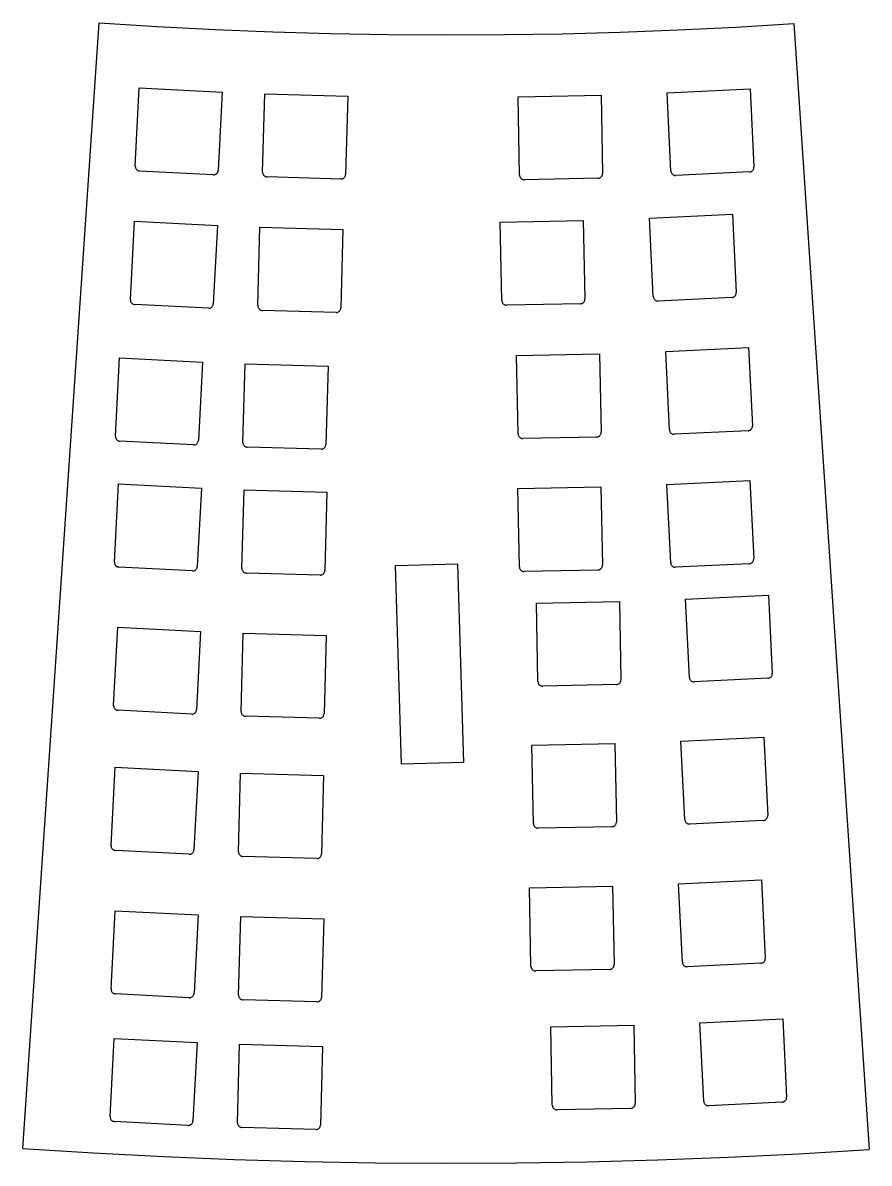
# Model space of a CAD drawing. Extents: x -27280 to 27280, y -16671 to 16671.
# Drawn here: x 19849 to 20339, y -16552 to -15893 of the extents above; entities that cross this region are included whole.
import ezdxf

# ---------------------------------------------------------------- set-up
doc = ezdxf.new("R2010")
doc.units = 0
doc.header["$MEASUREMENT"] = 0
doc.layers.get('0').update_dxf_attribs({"linetype": 'CONTINUOUS'})

msp = doc.modelspace()

# ---------------------------------------------------------------- linework, layer by layer
for p, q in [((19849.31, -16543.29), (19893.51, -15892.86)), ((19893.51, -15892.86), (19926.93, -15894.95)), ((19926.93, -15894.95), (19960.36, -15896.66)), ((19960.36, -15896.66), (19993.82, -15898.01)), ((19993.82, -15898.01), (20027.29, -15898.98)), ((20161.21, -15899.14), (20194.68, -15898.24)), ((20194.68, -15898.24), (20228.14, -15896.98)), ((20228.14, -15896.98), (20261.58, -15895.34)), ((20261.58, -15895.34), (20295, -15893.33)), ((20295, -15893.33), (20338.63, -16543.79)), ((20027.29, -15898.98), (20060.77, -15899.58)), ((20060.77, -15899.58), (20094.25, -15899.8)), ((20094.25, -15899.8), (20127.73, -15899.66)), ((20127.73, -15899.66), (20161.21, -15899.14)), ((19914.31, -15975.66), (19916.66, -15930.41)), ((19916.66, -15930.41), (19964.59, -15932.89)), ((20221.84, -15933.28), (20269.78, -15930.94)), ((20269.78, -15930.94), (20271.99, -15976.2)), ((19964.59, -15932.89), (19962.25, -15978.14)), ((19987.97, -15979.16), (19989.23, -15933.87)), ((19989.23, -15933.87), (20037.21, -15935.2)), ((20037.21, -15935.2), (20035.95, -15980.5)), ((20135.6, -15935.57), (20183.59, -15934.6)), ((20136.52, -15980.87), (20135.6, -15935.57)), ((20183.59, -15934.6), (20184.51, -15979.9)), ((20224.04, -15978.54), (20221.84, -15933.28)), ((19914.31, -15975.66), (19914.32, -15976.01)), ((19914.32, -15976.01), (19914.37, -15976.36)), ((19914.37, -15976.36), (19914.47, -15976.7)), ((19914.47, -15976.7), (19914.6, -15977.02)), ((19914.6, -15977.02), (19914.78, -15977.32)), ((19914.78, -15977.32), (19915, -15977.6)), ((20271.69, -15977.56), (20271.83, -15977.24)), ((20271.83, -15977.24), (20271.93, -15976.9)), ((20271.93, -15976.9), (20271.98, -15976.55)), ((20271.98, -15976.55), (20271.99, -15976.2)), ((19915, -15977.6), (19915.25, -15977.85)), ((19915.25, -15977.85), (19915.54, -15978.06)), ((19915.54, -15978.06), (19915.84, -15978.23)), ((19915.84, -15978.23), (19916.17, -15978.36)), ((19916.17, -15978.36), (19916.51, -15978.44)), ((19916.51, -15978.44), (19916.86, -15978.49)), ((19959.43, -15980.69), (19916.86, -15978.49)), ((19959.43, -15980.69), (19959.78, -15980.68)), ((19959.78, -15980.68), (19960.13, -15980.63)), ((19960.13, -15980.63), (19960.46, -15980.54)), ((19960.46, -15980.54), (19960.79, -15980.4)), ((19960.79, -15980.4), (19961.09, -15980.22)), ((19961.09, -15980.22), (19961.37, -15980)), ((19961.37, -15980), (19961.61, -15979.75)), ((19961.61, -15979.75), (19961.82, -15979.46)), ((19961.82, -15979.46), (19961.99, -15979.16)), ((19961.99, -15979.16), (19962.12, -15978.83)), ((19962.12, -15978.83), (19962.21, -15978.49)), ((19962.21, -15978.49), (19962.25, -15978.14)), ((19987.97, -15979.16), (19987.98, -15979.51)), ((19987.98, -15979.51), (19988.04, -15979.86)), ((19988.04, -15979.86), (19988.14, -15980.2)), ((19988.14, -15980.2), (19988.29, -15980.52)), ((19988.29, -15980.52), (19988.48, -15980.82)), ((19988.48, -15980.82), (19988.7, -15981.09)), ((19988.7, -15981.09), (19988.96, -15981.33)), ((19988.96, -15981.33), (19989.25, -15981.53)), ((19989.25, -15981.53), (19989.56, -15981.69)), ((19989.56, -15981.69), (19989.89, -15981.82)), ((19989.89, -15981.82), (19990.23, -15981.89)), ((19990.23, -15981.89), (19990.58, -15981.93)), ((20033.18, -15983.11), (19990.58, -15981.93)), ((20033.18, -15983.11), (20033.54, -15983.1)), ((20033.54, -15983.1), (20033.88, -15983.04)), ((20033.88, -15983.04), (20034.22, -15982.94)), ((20034.22, -15982.94), (20034.54, -15982.79)), ((20034.54, -15982.79), (20034.84, -15982.6)), ((20034.84, -15982.6), (20035.11, -15982.38)), ((20035.11, -15982.38), (20035.35, -15982.12)), ((20035.35, -15982.12), (20035.55, -15981.83)), ((20035.55, -15981.83), (20035.71, -15981.52)), ((20035.71, -15981.52), (20035.84, -15981.19)), ((20035.84, -15981.19), (20035.91, -15980.85)), ((20035.91, -15980.85), (20035.95, -15980.5)), ((20136.52, -15980.87), (20136.55, -15981.22)), ((20136.55, -15981.22), (20136.63, -15981.57)), ((20136.63, -15981.57), (20136.75, -15981.9)), ((20136.75, -15981.9), (20136.91, -15982.21)), ((20136.91, -15982.21), (20137.11, -15982.5)), ((20137.11, -15982.5), (20137.35, -15982.76)), ((20137.35, -15982.76), (20137.62, -15982.98)), ((20137.62, -15982.98), (20137.91, -15983.17)), ((20137.91, -15983.17), (20138.23, -15983.32)), ((20138.23, -15983.32), (20138.57, -15983.43)), ((20138.57, -15983.43), (20138.91, -15983.49)), ((20138.91, -15983.49), (20139.26, -15983.51)), ((20181.88, -15982.64), (20139.26, -15983.51)), ((20181.88, -15982.64), (20182.23, -15982.61)), ((20182.23, -15982.61), (20182.57, -15982.54)), ((20182.57, -15982.54), (20182.9, -15982.42)), ((20182.9, -15982.42), (20183.21, -15982.25)), ((20183.21, -15982.25), (20183.5, -15982.05)), ((20183.5, -15982.05), (20183.76, -15981.82)), ((20183.76, -15981.82), (20183.99, -15981.55)), ((20183.99, -15981.55), (20184.18, -15981.25)), ((20184.18, -15981.25), (20184.33, -15980.93)), ((20184.33, -15980.93), (20184.43, -15980.6)), ((20184.43, -15980.6), (20184.5, -15980.25)), ((20184.5, -15980.25), (20184.51, -15979.9)), ((20224.04, -15978.54), (20224.08, -15978.89)), ((20224.08, -15978.89), (20224.17, -15979.23)), ((20224.17, -15979.23), (20224.3, -15979.55)), ((20224.3, -15979.55), (20224.47, -15979.86)), ((20224.47, -15979.86), (20224.68, -15980.14)), ((20224.68, -15980.14), (20224.92, -15980.4)), ((20224.92, -15980.4), (20225.2, -15980.62)), ((20225.2, -15980.62), (20225.5, -15980.8)), ((20225.5, -15980.8), (20225.82, -15980.94)), ((20225.82, -15980.94), (20226.16, -15981.03)), ((20226.16, -15981.03), (20226.51, -15981.08)), ((20226.51, -15981.08), (20226.86, -15981.09)), ((20269.43, -15979.02), (20226.86, -15981.09)), ((20269.43, -15979.02), (20269.78, -15978.98)), ((20269.78, -15978.98), (20270.12, -15978.89)), ((20270.12, -15978.89), (20270.45, -15978.76)), ((20270.45, -15978.76), (20270.76, -15978.59)), ((20270.76, -15978.59), (20271.04, -15978.38)), ((20271.04, -15978.38), (20271.29, -15978.14)), ((20271.29, -15978.14), (20271.51, -15977.86)), ((20271.51, -15977.86), (20271.69, -15977.56)), ((20211.6, -16005.8), (20259.54, -16003.46)), ((20259.54, -16003.46), (20261.75, -16048.72)), ((19911.51, -16052.77), (19913.85, -16007.51)), ((19913.85, -16007.51), (19961.78, -16009.99)), ((19961.78, -16009.99), (19959.44, -16055.24)), ((20125.36, -16008.09), (20173.35, -16007.12)), ((20126.28, -16053.39), (20125.36, -16008.09)), ((20173.35, -16007.12), (20174.27, -16052.42)), ((20213.8, -16051.06), (20211.6, -16005.8)), ((19985.16, -16056.27), (19986.42, -16010.97)), ((19986.42, -16010.97), (20034.4, -16012.31)), ((20034.4, -16012.31), (20033.14, -16057.6)), ((20261.45, -16050.08), (20261.59, -16049.76)), ((20261.59, -16049.76), (20261.69, -16049.42)), ((20261.69, -16049.42), (20261.74, -16049.07)), ((20261.74, -16049.07), (20261.75, -16048.72)), ((19911.51, -16052.77), (19911.51, -16053.12)), ((19911.51, -16053.12), (19911.56, -16053.46)), ((19911.56, -16053.46), (19911.66, -16053.8)), ((19911.66, -16053.8), (19911.8, -16054.13)), ((19911.8, -16054.13), (19911.98, -16054.43)), ((19911.98, -16054.43), (19912.19, -16054.7)), ((19912.19, -16054.7), (19912.45, -16054.95)), ((19912.45, -16054.95), (19912.73, -16055.16)), ((19912.73, -16055.16), (19913.03, -16055.33)), ((19913.03, -16055.33), (19913.36, -16055.46)), ((19913.36, -16055.46), (19913.7, -16055.55)), ((19913.7, -16055.55), (19914.05, -16055.59)), ((19956.62, -16057.79), (19914.05, -16055.59)), ((19959.01, -16056.57), (19959.18, -16056.26)), ((19959.18, -16056.26), (19959.31, -16055.94)), ((19959.31, -16055.94), (19959.4, -16055.59)), ((19959.4, -16055.59), (19959.44, -16055.24)), ((19985.16, -16056.27), (19985.17, -16056.62)), ((20126.28, -16053.39), (20126.31, -16053.74)), ((20126.31, -16053.74), (20126.39, -16054.09)), ((20126.39, -16054.09), (20126.51, -16054.42)), ((20126.51, -16054.42), (20126.67, -16054.73)), ((20126.67, -16054.73), (20126.87, -16055.02)), ((20126.87, -16055.02), (20127.11, -16055.28)), ((20127.11, -16055.28), (20127.38, -16055.5)), ((20127.38, -16055.5), (20127.67, -16055.69)), ((20127.67, -16055.69), (20127.99, -16055.84)), ((20127.99, -16055.84), (20128.33, -16055.95)), ((20128.33, -16055.95), (20128.67, -16056.01)), ((20128.67, -16056.01), (20129.03, -16056.03)), ((20171.64, -16055.16), (20129.03, -16056.03)), ((20171.64, -16055.16), (20171.99, -16055.13)), ((20171.99, -16055.13), (20172.33, -16055.06)), ((20172.33, -16055.06), (20172.66, -16054.94)), ((20172.66, -16054.94), (20172.98, -16054.77)), ((20172.98, -16054.77), (20173.26, -16054.57)), ((20173.26, -16054.57), (20173.52, -16054.34)), ((20173.52, -16054.34), (20173.75, -16054.07)), ((20173.75, -16054.07), (20173.94, -16053.77)), ((20173.94, -16053.77), (20174.09, -16053.45)), ((20174.09, -16053.45), (20174.19, -16053.12)), ((20174.19, -16053.12), (20174.26, -16052.77)), ((20174.26, -16052.77), (20174.27, -16052.42)), ((20213.8, -16051.06), (20213.84, -16051.41)), ((20213.84, -16051.41), (20213.93, -16051.75)), ((20213.93, -16051.75), (20214.06, -16052.07)), ((20214.06, -16052.07), (20214.23, -16052.38)), ((20214.23, -16052.38), (20214.44, -16052.66)), ((20214.44, -16052.66), (20214.68, -16052.92)), ((20214.68, -16052.92), (20214.96, -16053.14)), ((20214.96, -16053.14), (20215.26, -16053.32)), ((20215.26, -16053.32), (20215.58, -16053.46)), ((20215.58, -16053.46), (20215.92, -16053.55)), ((20215.92, -16053.55), (20216.27, -16053.61)), ((20216.27, -16053.61), (20216.62, -16053.61)), ((20259.19, -16051.54), (20216.62, -16053.61)), ((20259.19, -16051.54), (20259.54, -16051.5)), ((20259.54, -16051.5), (20259.88, -16051.41)), ((20259.88, -16051.41), (20260.21, -16051.28)), ((20260.21, -16051.28), (20260.52, -16051.11)), ((20260.52, -16051.11), (20260.8, -16050.9)), ((20260.8, -16050.9), (20261.05, -16050.66)), ((20261.05, -16050.66), (20261.27, -16050.38)), ((20261.27, -16050.38), (20261.45, -16050.08)), ((19956.62, -16057.79), (19956.97, -16057.79)), ((19956.97, -16057.79), (19957.32, -16057.74)), ((19957.32, -16057.74), (19957.66, -16057.64)), ((19957.66, -16057.64), (19957.98, -16057.5)), ((19957.98, -16057.5), (19958.28, -16057.32)), ((19958.28, -16057.32), (19958.56, -16057.1)), ((19958.56, -16057.1), (19958.8, -16056.85)), ((19958.8, -16056.85), (19959.01, -16056.57)), ((19985.17, -16056.62), (19985.23, -16056.97)), ((19985.23, -16056.97), (19985.33, -16057.3)), ((19985.33, -16057.3), (19985.48, -16057.62)), ((19985.48, -16057.62), (19985.67, -16057.92)), ((19985.67, -16057.92), (19985.89, -16058.19)), ((19985.89, -16058.19), (19986.15, -16058.43)), ((19986.15, -16058.43), (19986.44, -16058.63)), ((19986.44, -16058.63), (19986.75, -16058.8)), ((19986.75, -16058.8), (19987.08, -16058.92)), ((19987.08, -16058.92), (19987.42, -16059)), ((19987.42, -16059), (19987.77, -16059.03)), ((20030.38, -16060.22), (19987.77, -16059.03)), ((20030.38, -16060.22), (20030.73, -16060.2)), ((20030.73, -16060.2), (20031.07, -16060.14)), ((20031.07, -16060.14), (20031.41, -16060.04)), ((20031.41, -16060.04), (20031.73, -16059.89)), ((20031.73, -16059.89), (20032.03, -16059.71)), ((20032.03, -16059.71), (20032.3, -16059.48)), ((20032.3, -16059.48), (20032.54, -16059.22)), ((20032.54, -16059.22), (20032.74, -16058.94)), ((20032.74, -16058.94), (20032.91, -16058.63)), ((20032.91, -16058.63), (20033.03, -16058.3)), ((20033.03, -16058.3), (20033.11, -16057.95)), ((20033.11, -16057.95), (20033.14, -16057.6)), ((20220.99, -16082.81), (20268.94, -16080.48)), ((20223.2, -16128.07), (20220.99, -16082.81)), ((20268.94, -16080.48), (20271.14, -16125.73)), ((19902.87, -16131.73), (19905.21, -16086.48)), ((19905.21, -16086.48), (19953.15, -16088.96)), ((19953.15, -16088.96), (19950.81, -16134.21)), ((20134.76, -16085.1), (20182.75, -16084.13)), ((20135.68, -16130.4), (20134.76, -16085.1)), ((20182.75, -16084.13), (20183.67, -16129.43)), ((19976.52, -16135.23), (19977.78, -16089.94)), ((19977.78, -16089.94), (20025.76, -16091.28)), ((20025.76, -16091.28), (20024.5, -16136.57)), ((20223.2, -16128.07), (20223.24, -16128.42)), ((20223.24, -16128.42), (20223.32, -16128.76)), ((20223.32, -16128.76), (20223.45, -16129.09)), ((20268.59, -16128.55), (20226.01, -16130.62)), ((20268.59, -16128.55), (20268.94, -16128.51)), ((20268.94, -16128.51), (20269.28, -16128.43)), ((20269.28, -16128.43), (20269.6, -16128.3)), ((20269.6, -16128.3), (20269.91, -16128.13)), ((20269.91, -16128.13), (20270.19, -16127.92)), ((20270.19, -16127.92), (20270.45, -16127.67)), ((20270.45, -16127.67), (20270.67, -16127.4)), ((20270.67, -16127.4), (20270.85, -16127.09)), ((20270.85, -16127.09), (20270.99, -16126.77)), ((20270.99, -16126.77), (20271.08, -16126.43)), ((20271.08, -16126.43), (20271.14, -16126.09)), ((20271.14, -16126.09), (20271.14, -16125.73)), ((19902.87, -16131.73), (19902.87, -16132.08)), ((19902.87, -16132.08), (19902.92, -16132.43)), ((19902.92, -16132.43), (19903.02, -16132.77)), ((19903.02, -16132.77), (19903.16, -16133.09)), ((19903.16, -16133.09), (19903.34, -16133.4)), ((19903.34, -16133.4), (19903.56, -16133.67)), ((19903.56, -16133.67), (19903.81, -16133.92)), ((19903.81, -16133.92), (19904.09, -16134.13)), ((19904.09, -16134.13), (19904.4, -16134.3)), ((19904.4, -16134.3), (19904.73, -16134.43)), ((19904.73, -16134.43), (19905.07, -16134.51)), ((19905.07, -16134.51), (19905.42, -16134.56)), ((19947.98, -16136.76), (19905.42, -16134.56)), ((19950.17, -16135.82), (19950.38, -16135.54)), ((19950.38, -16135.54), (19950.55, -16135.23)), ((19950.55, -16135.23), (19950.68, -16134.9)), ((19950.68, -16134.9), (19950.76, -16134.56)), ((19950.76, -16134.56), (19950.81, -16134.21)), ((19976.52, -16135.23), (19976.53, -16135.59)), ((19976.53, -16135.59), (19976.59, -16135.93)), ((20135.68, -16130.4), (20135.71, -16130.76)), ((20135.71, -16130.76), (20135.78, -16131.1)), ((20135.78, -16131.1), (20135.9, -16131.43)), ((20135.9, -16131.43), (20136.06, -16131.74)), ((20136.06, -16131.74), (20136.26, -16132.03)), ((20136.26, -16132.03), (20136.5, -16132.29)), ((20136.5, -16132.29), (20136.77, -16132.52)), ((20136.77, -16132.52), (20137.07, -16132.71)), ((20137.07, -16132.71), (20137.39, -16132.86)), ((20137.39, -16132.86), (20137.72, -16132.96)), ((20137.72, -16132.96), (20138.07, -16133.02)), ((20138.07, -16133.02), (20138.42, -16133.04)), ((20181.03, -16132.18), (20138.42, -16133.04)), ((20181.03, -16132.18), (20181.38, -16132.14)), ((20181.38, -16132.14), (20181.73, -16132.07)), ((20181.73, -16132.07), (20182.06, -16131.95)), ((20182.06, -16131.95), (20182.37, -16131.79)), ((20182.37, -16131.79), (20182.66, -16131.59)), ((20182.66, -16131.59), (20182.92, -16131.35)), ((20182.92, -16131.35), (20183.14, -16131.08)), ((20183.14, -16131.08), (20183.33, -16130.78)), ((20183.33, -16130.78), (20183.48, -16130.46)), ((20183.48, -16130.46), (20183.59, -16130.13)), ((20183.59, -16130.13), (20183.65, -16129.78)), ((20183.65, -16129.78), (20183.67, -16129.43)), ((20223.45, -16129.09), (20223.62, -16129.39)), ((20223.62, -16129.39), (20223.83, -16129.68)), ((20223.83, -16129.68), (20224.08, -16129.93)), ((20224.08, -16129.93), (20224.35, -16130.15)), ((20224.35, -16130.15), (20224.65, -16130.33)), ((20224.65, -16130.33), (20224.98, -16130.47)), ((20224.98, -16130.47), (20225.31, -16130.57)), ((20225.31, -16130.57), (20225.66, -16130.62)), ((20225.66, -16130.62), (20226.01, -16130.62)), ((19947.98, -16136.76), (19948.33, -16136.75)), ((19948.33, -16136.75), (19948.68, -16136.7)), ((19948.68, -16136.7), (19949.02, -16136.61)), ((19949.02, -16136.61), (19949.34, -16136.47)), ((19949.34, -16136.47), (19949.64, -16136.29)), ((19949.64, -16136.29), (19949.92, -16136.07)), ((19949.92, -16136.07), (19950.17, -16135.82)), ((19976.59, -16135.93), (19976.7, -16136.27)), ((19976.7, -16136.27), (19976.84, -16136.59)), ((19976.84, -16136.59), (19977.03, -16136.89)), ((19977.03, -16136.89), (19977.26, -16137.16)), ((19977.26, -16137.16), (19977.51, -16137.4)), ((19977.51, -16137.4), (19977.8, -16137.6)), ((19977.8, -16137.6), (19978.11, -16137.76)), ((19978.11, -16137.76), (19978.44, -16137.89)), ((19978.44, -16137.89), (19978.78, -16137.96)), ((19978.78, -16137.96), (19979.13, -16138)), ((20021.74, -16139.18), (19979.13, -16138)), ((20021.74, -16139.18), (20022.09, -16139.17)), ((20022.09, -16139.17), (20022.44, -16139.11)), ((20022.44, -16139.11), (20022.77, -16139.01)), ((20022.77, -16139.01), (20023.09, -16138.86)), ((20023.09, -16138.86), (20023.39, -16138.67)), ((20023.39, -16138.67), (20023.66, -16138.45)), ((20023.66, -16138.45), (20023.9, -16138.19)), ((20023.9, -16138.19), (20024.11, -16137.9)), ((20024.11, -16137.9), (20024.27, -16137.59)), ((20024.27, -16137.59), (20024.39, -16137.26)), ((20024.39, -16137.26), (20024.47, -16136.92)), ((20024.47, -16136.92), (20024.5, -16136.57)), ((19902.28, -16204.49), (19904.62, -16159.24)), ((19904.62, -16159.24), (19952.55, -16161.72)), ((19952.55, -16161.72), (19950.21, -16206.97)), ((20135.46, -16161.94), (20183.45, -16160.97)), ((20136.37, -16207.24), (20135.46, -16161.94)), ((20183.45, -16160.97), (20184.36, -16206.27)), ((20221.69, -16159.65), (20269.63, -16157.31)), ((20223.9, -16204.91), (20221.69, -16159.65)), ((20269.63, -16157.31), (20271.84, -16202.57)), ((19975.93, -16207.99), (19977.19, -16162.7)), ((19977.19, -16162.7), (20025.17, -16164.03)), ((20025.17, -16164.03), (20023.91, -16209.33)), ((19902.28, -16204.49), (19902.28, -16204.84)), ((19902.28, -16204.84), (19902.33, -16205.19)), ((19902.33, -16205.19), (19902.43, -16205.53)), ((19902.43, -16205.53), (19902.57, -16205.85)), ((19902.57, -16205.85), (19902.75, -16206.15)), ((19902.75, -16206.15), (19902.96, -16206.43)), ((19902.96, -16206.43), (19903.22, -16206.68)), ((19903.22, -16206.68), (19903.5, -16206.89)), ((19903.5, -16206.89), (19903.81, -16207.06)), ((19903.81, -16207.06), (19904.13, -16207.19)), ((19904.13, -16207.19), (19904.47, -16207.27)), ((19904.47, -16207.27), (19904.82, -16207.32)), ((19947.39, -16209.52), (19904.82, -16207.32)), ((19949.78, -16208.29), (19949.95, -16207.99)), ((19949.95, -16207.99), (19950.08, -16207.66)), ((19950.08, -16207.66), (19950.17, -16207.32)), ((19950.17, -16207.32), (19950.21, -16206.97)), ((19975.93, -16207.99), (19975.94, -16208.35)), ((20064.7, -16206.5), (20100.69, -16205.41)), ((20068.18, -16321.23), (20064.7, -16206.5)), ((20100.69, -16205.41), (20104.16, -16320.14)), ((20136.37, -16207.24), (20136.4, -16207.59)), ((20136.4, -16207.59), (20136.48, -16207.94)), ((20136.48, -16207.94), (20136.6, -16208.27)), ((20183.62, -16208.19), (20183.84, -16207.92)), ((20183.84, -16207.92), (20184.03, -16207.62)), ((20184.03, -16207.62), (20184.18, -16207.3)), ((20184.18, -16207.3), (20184.29, -16206.97)), ((20184.29, -16206.97), (20184.35, -16206.62)), ((20184.35, -16206.62), (20184.36, -16206.27)), ((20223.9, -16204.91), (20223.94, -16205.26)), ((20223.94, -16205.26), (20224.02, -16205.6)), ((20224.02, -16205.6), (20224.15, -16205.93)), ((20224.15, -16205.93), (20224.32, -16206.23)), ((20224.32, -16206.23), (20224.53, -16206.52)), ((20224.53, -16206.52), (20224.78, -16206.77)), ((20224.78, -16206.77), (20225.05, -16206.99)), ((20225.05, -16206.99), (20225.35, -16207.17)), ((20225.35, -16207.17), (20225.67, -16207.31)), ((20225.67, -16207.31), (20226.01, -16207.41)), ((20226.01, -16207.41), (20226.36, -16207.46)), ((20226.36, -16207.46), (20226.71, -16207.46)), ((20269.28, -16205.39), (20226.71, -16207.46)), ((20269.28, -16205.39), (20269.63, -16205.35)), ((20269.63, -16205.35), (20269.97, -16205.26)), ((20269.97, -16205.26), (20270.3, -16205.13)), ((20270.3, -16205.13), (20270.61, -16204.96)), ((20270.61, -16204.96), (20270.89, -16204.75)), ((20270.89, -16204.75), (20271.14, -16204.51)), ((20271.14, -16204.51), (20271.36, -16204.23)), ((20271.36, -16204.23), (20271.54, -16203.93)), ((20271.54, -16203.93), (20271.68, -16203.61)), ((20271.68, -16203.61), (20271.78, -16203.27)), ((20271.78, -16203.27), (20271.83, -16202.92)), ((20271.83, -16202.92), (20271.84, -16202.57)), ((19947.39, -16209.52), (19947.74, -16209.51)), ((19947.74, -16209.51), (19948.09, -16209.46)), ((19948.09, -16209.46), (19948.43, -16209.37)), ((19948.43, -16209.37), (19948.75, -16209.23)), ((19948.75, -16209.23), (19949.05, -16209.05)), ((19949.05, -16209.05), (19949.33, -16208.83)), ((19949.33, -16208.83), (19949.57, -16208.58)), ((19949.57, -16208.58), (19949.78, -16208.29)), ((19975.94, -16208.35), (19976, -16208.69)), ((19976, -16208.69), (19976.1, -16209.03)), ((19976.1, -16209.03), (19976.25, -16209.35)), ((19976.25, -16209.35), (19976.44, -16209.65)), ((19976.44, -16209.65), (19976.66, -16209.92)), ((19976.66, -16209.92), (19976.92, -16210.16)), ((19976.92, -16210.16), (19977.21, -16210.36)), ((19977.21, -16210.36), (19977.52, -16210.52)), ((19977.52, -16210.52), (19977.85, -16210.65)), ((19977.85, -16210.65), (19978.19, -16210.72)), ((19978.19, -16210.72), (19978.54, -16210.76)), ((20021.15, -16211.94), (19978.54, -16210.76)), ((20021.15, -16211.94), (20021.5, -16211.93)), ((20021.5, -16211.93), (20021.84, -16211.87)), ((20021.84, -16211.87), (20022.18, -16211.77)), ((20022.18, -16211.77), (20022.5, -16211.62)), ((20022.5, -16211.62), (20022.8, -16211.43)), ((20022.8, -16211.43), (20023.07, -16211.21)), ((20023.07, -16211.21), (20023.31, -16210.95)), ((20023.31, -16210.95), (20023.51, -16210.66)), ((20023.51, -16210.66), (20023.68, -16210.35)), ((20023.68, -16210.35), (20023.8, -16210.02)), ((20023.8, -16210.02), (20023.88, -16209.68)), ((20023.88, -16209.68), (20023.91, -16209.33)), ((20136.6, -16208.27), (20136.76, -16208.58)), ((20136.76, -16208.58), (20136.96, -16208.87)), ((20136.96, -16208.87), (20137.2, -16209.13)), ((20137.2, -16209.13), (20137.47, -16209.35)), ((20137.47, -16209.35), (20137.77, -16209.54)), ((20137.77, -16209.54), (20138.08, -16209.69)), ((20138.08, -16209.69), (20138.42, -16209.8)), ((20138.42, -16209.8), (20138.77, -16209.86)), ((20138.77, -16209.86), (20139.12, -16209.88)), ((20181.73, -16209.01), (20139.12, -16209.88)), ((20181.73, -16209.01), (20182.08, -16208.98)), ((20182.08, -16208.98), (20182.42, -16208.91)), ((20182.42, -16208.91), (20182.76, -16208.79)), ((20182.76, -16208.79), (20183.07, -16208.63)), ((20183.07, -16208.63), (20183.36, -16208.42)), ((20183.36, -16208.42), (20183.62, -16208.19)), ((20146.21, -16228.14), (20194.2, -16227.17)), ((20194.2, -16227.17), (20195.12, -16272.47)), ((20232.44, -16225.85), (20280.39, -16223.51)), ((20234.65, -16271.1), (20232.44, -16225.85)), ((20280.39, -16223.51), (20282.59, -16268.77)), ((20147.13, -16273.44), (20146.21, -16228.14)), ((19901.82, -16287.24), (19904.17, -16241.99)), ((19904.17, -16241.99), (19952.1, -16244.47)), ((19952.1, -16244.47), (19949.76, -16289.72)), ((19975.48, -16290.74), (19976.74, -16245.45)), ((19976.74, -16245.45), (20024.72, -16246.78)), ((20024.72, -16246.78), (20023.46, -16292.08)), ((20147.13, -16273.44), (20147.16, -16273.79)), ((20147.16, -16273.79), (20147.23, -16274.13)), ((20194.59, -16274.12), (20194.78, -16273.82)), ((20194.78, -16273.82), (20194.93, -16273.5)), ((20194.93, -16273.5), (20195.04, -16273.16)), ((20195.04, -16273.16), (20195.1, -16272.82)), ((20195.1, -16272.82), (20195.12, -16272.47)), ((20234.65, -16271.1), (20234.69, -16271.45)), ((20234.69, -16271.45), (20234.77, -16271.8)), ((20234.77, -16271.8), (20234.9, -16272.12)), ((20234.9, -16272.12), (20235.07, -16272.43)), ((20235.07, -16272.43), (20235.28, -16272.71)), ((20235.28, -16272.71), (20235.53, -16272.97)), ((20235.53, -16272.97), (20235.8, -16273.18)), ((20235.8, -16273.18), (20236.1, -16273.37)), ((20236.1, -16273.37), (20236.43, -16273.51)), ((20236.43, -16273.51), (20236.77, -16273.6)), ((20236.77, -16273.6), (20237.11, -16273.65)), ((20237.11, -16273.65), (20237.47, -16273.66)), ((20280.04, -16271.59), (20237.47, -16273.66)), ((20280.04, -16271.59), (20280.39, -16271.55)), ((20280.39, -16271.55), (20280.73, -16271.46)), ((20280.73, -16271.46), (20281.05, -16271.33)), ((20281.05, -16271.33), (20281.36, -16271.16)), ((20281.36, -16271.16), (20281.64, -16270.95)), ((20281.64, -16270.95), (20281.9, -16270.71)), ((20281.9, -16270.71), (20282.12, -16270.43)), ((20282.12, -16270.43), (20282.3, -16270.13)), ((20282.3, -16270.13), (20282.44, -16269.81)), ((20282.44, -16269.81), (20282.53, -16269.47)), ((20282.53, -16269.47), (20282.59, -16269.12)), ((20282.59, -16269.12), (20282.59, -16268.77)), ((20147.23, -16274.13), (20147.35, -16274.46)), ((20147.35, -16274.46), (20147.51, -16274.78)), ((20147.51, -16274.78), (20147.72, -16275.07)), ((20147.72, -16275.07), (20147.95, -16275.33)), ((20147.95, -16275.33), (20148.22, -16275.55)), ((20148.22, -16275.55), (20148.52, -16275.74)), ((20148.52, -16275.74), (20148.84, -16275.89)), ((20148.84, -16275.89), (20149.17, -16276)), ((20149.17, -16276), (20149.52, -16276.06)), ((20149.52, -16276.06), (20149.87, -16276.07)), ((20192.48, -16275.21), (20149.87, -16276.07)), ((20192.48, -16275.21), (20192.83, -16275.18)), ((20192.83, -16275.18), (20193.18, -16275.1)), ((20193.18, -16275.1), (20193.51, -16274.98)), ((20193.51, -16274.98), (20193.82, -16274.82)), ((20193.82, -16274.82), (20194.11, -16274.62)), ((20194.11, -16274.62), (20194.37, -16274.38)), ((20194.37, -16274.38), (20194.59, -16274.12)), ((19901.82, -16287.24), (19901.83, -16287.59)), ((19901.83, -16287.59), (19901.88, -16287.94)), ((19901.88, -16287.94), (19901.98, -16288.28)), ((19901.98, -16288.28), (19902.12, -16288.6)), ((19902.12, -16288.6), (19902.3, -16288.9)), ((19902.3, -16288.9), (19902.51, -16289.18)), ((19902.51, -16289.18), (19902.77, -16289.42)), ((19902.77, -16289.42), (19903.05, -16289.63)), ((19903.05, -16289.63), (19903.35, -16289.81)), ((19903.35, -16289.81), (19903.68, -16289.94)), ((19903.68, -16289.94), (19904.02, -16290.02)), ((19904.02, -16290.02), (19904.37, -16290.06)), ((19946.94, -16292.27), (19904.37, -16290.06)), ((19946.94, -16292.27), (19947.29, -16292.26)), ((19947.29, -16292.26), (19947.64, -16292.21)), ((19947.64, -16292.21), (19947.97, -16292.11)), ((19947.97, -16292.11), (19948.3, -16291.98)), ((19948.3, -16291.98), (19948.6, -16291.8)), ((19948.6, -16291.8), (19948.88, -16291.58)), ((19948.88, -16291.58), (19949.12, -16291.33)), ((19949.12, -16291.33), (19949.33, -16291.04)), ((19949.33, -16291.04), (19949.5, -16290.74)), ((19949.5, -16290.74), (19949.63, -16290.41)), ((19949.63, -16290.41), (19949.72, -16290.07)), ((19949.72, -16290.07), (19949.76, -16289.72)), ((19975.48, -16290.74), (19975.49, -16291.09)), ((19975.49, -16291.09), (19975.55, -16291.44)), ((19975.55, -16291.44), (19975.65, -16291.78)), ((19975.65, -16291.78), (19975.8, -16292.1)), ((19975.8, -16292.1), (19975.99, -16292.39)), ((19975.99, -16292.39), (19976.21, -16292.66)), ((19976.21, -16292.66), (19976.47, -16292.9)), ((19976.47, -16292.9), (19976.76, -16293.11)), ((19976.76, -16293.11), (19977.07, -16293.27)), ((19977.07, -16293.27), (19977.4, -16293.39)), ((19977.4, -16293.39), (19977.74, -16293.47)), ((19977.74, -16293.47), (19978.09, -16293.5)), ((20020.7, -16294.69), (19978.09, -16293.5)), ((20022.62, -16293.96), (20022.86, -16293.7)), ((20022.86, -16293.7), (20023.06, -16293.41)), ((20023.06, -16293.41), (20023.22, -16293.1)), ((20023.22, -16293.1), (20023.35, -16292.77)), ((20023.35, -16292.77), (20023.43, -16292.43)), ((20023.43, -16292.43), (20023.46, -16292.08)), ((20020.7, -16294.69), (20021.05, -16294.68)), ((20021.05, -16294.68), (20021.39, -16294.62)), ((20021.39, -16294.62), (20021.73, -16294.51)), ((20021.73, -16294.51), (20022.05, -16294.37)), ((20022.05, -16294.37), (20022.35, -16294.18)), ((20022.35, -16294.18), (20022.62, -16293.96)), ((20229.82, -16307.94), (20277.76, -16305.61)), ((20277.76, -16305.61), (20279.97, -16350.86)), ((20143.59, -16310.23), (20191.58, -16309.26)), ((20144.5, -16355.54), (20143.59, -16310.23)), ((20191.58, -16309.26), (20192.49, -16354.56)), ((20232.03, -16353.2), (20229.82, -16307.94)), ((19900.33, -16368.24), (19902.68, -16322.99)), ((19902.68, -16322.99), (19950.61, -16325.47)), ((19950.61, -16325.47), (19948.27, -16370.72)), ((19973.99, -16371.74), (19975.25, -16326.45)), ((19975.25, -16326.45), (20023.23, -16327.78)), ((20104.16, -16320.14), (20068.18, -16321.23)), ((20023.23, -16327.78), (20021.97, -16373.08)), ((20279.02, -16353.05), (20279.28, -16352.8)), ((20279.28, -16352.8), (20279.49, -16352.53)), ((20279.49, -16352.53), (20279.67, -16352.22)), ((20279.67, -16352.22), (20279.81, -16351.9)), ((20279.81, -16351.9), (20279.91, -16351.56)), ((20279.91, -16351.56), (20279.96, -16351.22)), ((20279.96, -16351.22), (20279.97, -16350.86)), ((20144.5, -16355.54), (20144.53, -16355.89)), ((20144.53, -16355.89), (20144.61, -16356.23)), ((20144.61, -16356.23), (20144.73, -16356.56)), ((20144.73, -16356.56), (20144.89, -16356.87)), ((20144.89, -16356.87), (20145.09, -16357.16)), ((20145.09, -16357.16), (20145.33, -16357.42)), ((20145.33, -16357.42), (20145.6, -16357.65)), ((20145.6, -16357.65), (20145.9, -16357.84)), ((20145.9, -16357.84), (20146.21, -16357.99)), ((20146.21, -16357.99), (20146.55, -16358.09)), ((20146.55, -16358.09), (20146.9, -16358.15)), ((20146.9, -16358.15), (20147.25, -16358.17)), ((20189.86, -16357.31), (20147.25, -16358.17)), ((20189.86, -16357.31), (20190.21, -16357.28)), ((20190.21, -16357.28), (20190.55, -16357.2)), ((20190.55, -16357.2), (20190.89, -16357.08)), ((20190.89, -16357.08), (20191.2, -16356.92)), ((20191.2, -16356.92), (20191.49, -16356.72)), ((20191.49, -16356.72), (20191.75, -16356.48)), ((20191.75, -16356.48), (20191.97, -16356.21)), ((20191.97, -16356.21), (20192.16, -16355.91)), ((20192.16, -16355.91), (20192.31, -16355.6)), ((20192.31, -16355.6), (20192.42, -16355.26)), ((20192.42, -16355.26), (20192.48, -16354.91)), ((20192.48, -16354.91), (20192.49, -16354.56)), ((20232.03, -16353.2), (20232.07, -16353.55)), ((20232.07, -16353.55), (20232.15, -16353.89)), ((20232.15, -16353.89), (20232.28, -16354.22)), ((20232.28, -16354.22), (20232.45, -16354.53)), ((20232.45, -16354.53), (20232.66, -16354.81)), ((20232.66, -16354.81), (20232.91, -16355.06)), ((20232.91, -16355.06), (20233.18, -16355.28)), ((20233.18, -16355.28), (20233.48, -16355.46)), ((20233.48, -16355.46), (20233.81, -16355.6)), ((20233.81, -16355.6), (20234.14, -16355.7)), ((20234.14, -16355.7), (20234.49, -16355.75)), ((20234.49, -16355.75), (20234.84, -16355.76)), ((20277.41, -16353.68), (20234.84, -16355.76)), ((20277.41, -16353.68), (20277.76, -16353.64)), ((20277.76, -16353.64), (20278.1, -16353.56)), ((20278.1, -16353.56), (20278.43, -16353.43)), ((20278.43, -16353.43), (20278.74, -16353.26)), ((20278.74, -16353.26), (20279.02, -16353.05)), ((19900.33, -16368.24), (19900.34, -16368.59)), ((19900.34, -16368.59), (19900.39, -16368.94)), ((19900.39, -16368.94), (19900.49, -16369.28)), ((19900.49, -16369.28), (19900.62, -16369.6)), ((19900.62, -16369.6), (19900.8, -16369.9)), ((19900.8, -16369.9), (19901.02, -16370.18)), ((19901.02, -16370.18), (19901.27, -16370.42)), ((19901.27, -16370.42), (19901.56, -16370.63)), ((19901.56, -16370.63), (19901.86, -16370.81)), ((19901.86, -16370.81), (19902.19, -16370.94)), ((19902.19, -16370.94), (19902.53, -16371.02)), ((19902.53, -16371.02), (19902.88, -16371.06)), ((19945.45, -16373.27), (19902.88, -16371.06)), ((19946.81, -16372.97), (19947.11, -16372.79)), ((19947.11, -16372.79), (19947.39, -16372.58)), ((19947.39, -16372.58), (19947.63, -16372.32)), ((19947.63, -16372.32), (19947.84, -16372.04)), ((19947.84, -16372.04), (19948.01, -16371.74)), ((19948.01, -16371.74), (19948.14, -16371.41)), ((19948.14, -16371.41), (19948.23, -16371.07)), ((19948.23, -16371.07), (19948.27, -16370.72)), ((19973.99, -16371.74), (19974, -16372.09)), ((19974, -16372.09), (19974.06, -16372.44)), ((19974.06, -16372.44), (19974.16, -16372.78)), ((19974.16, -16372.78), (19974.31, -16373.1)), ((19945.45, -16373.27), (19945.8, -16373.26)), ((19945.8, -16373.26), (19946.15, -16373.21)), ((19946.15, -16373.21), (19946.48, -16373.11)), ((19946.48, -16373.11), (19946.81, -16372.97)), ((19974.31, -16373.1), (19974.5, -16373.39)), ((19974.5, -16373.39), (19974.72, -16373.66)), ((19974.72, -16373.66), (19974.98, -16373.9)), ((19974.98, -16373.9), (19975.27, -16374.11)), ((19975.27, -16374.11), (19975.58, -16374.27)), ((19975.58, -16374.27), (19975.91, -16374.39)), ((19975.91, -16374.39), (19976.25, -16374.47)), ((19976.25, -16374.47), (19976.6, -16374.5)), ((20019.2, -16375.69), (19976.6, -16374.5)), ((20019.2, -16375.69), (20019.56, -16375.68)), ((20019.56, -16375.68), (20019.9, -16375.62)), ((20019.9, -16375.62), (20020.24, -16375.51)), ((20020.24, -16375.51), (20020.56, -16375.37)), ((20020.56, -16375.37), (20020.86, -16375.18)), ((20020.86, -16375.18), (20021.13, -16374.95)), ((20021.13, -16374.95), (20021.37, -16374.7)), ((20021.37, -16374.7), (20021.57, -16374.41)), ((20021.57, -16374.41), (20021.73, -16374.1)), ((20021.73, -16374.1), (20021.86, -16373.77)), ((20021.86, -16373.77), (20021.93, -16373.43)), ((20021.93, -16373.43), (20021.97, -16373.08)), ((20142.18, -16392.7), (20190.17, -16391.73)), ((20190.17, -16391.73), (20191.09, -16437.03)), ((20228.42, -16390.41), (20276.36, -16388.07)), ((20230.62, -16435.67), (20228.42, -16390.41)), ((20276.36, -16388.07), (20278.57, -16433.33)), ((20143.1, -16438), (20142.18, -16392.7)), ((19900.38, -16451.08), (19902.72, -16405.83)), ((19902.72, -16405.83), (19950.66, -16408.3)), ((19950.66, -16408.3), (19948.32, -16453.56)), ((19974.03, -16454.58), (19975.29, -16409.28)), ((19975.29, -16409.28), (20023.27, -16410.62)), ((20023.27, -16410.62), (20022.01, -16455.91)), ((20143.1, -16438), (20143.13, -16438.35)), ((20143.13, -16438.35), (20143.21, -16438.69)), ((20190.34, -16438.94), (20190.57, -16438.68)), ((20190.57, -16438.68), (20190.76, -16438.38)), ((20190.76, -16438.38), (20190.91, -16438.06)), ((20190.91, -16438.06), (20191.01, -16437.73)), ((20191.01, -16437.73), (20191.07, -16437.38)), ((20191.07, -16437.38), (20191.09, -16437.03)), ((20230.62, -16435.67), (20230.66, -16436.01)), ((20230.66, -16436.01), (20230.75, -16436.36)), ((20230.75, -16436.36), (20230.88, -16436.68)), ((20230.88, -16436.68), (20231.05, -16436.99)), ((20231.05, -16436.99), (20231.26, -16437.27)), ((20231.26, -16437.27), (20231.5, -16437.53)), ((20231.5, -16437.53), (20231.78, -16437.75)), ((20231.78, -16437.75), (20232.08, -16437.93)), ((20232.08, -16437.93), (20232.4, -16438.07)), ((20232.4, -16438.07), (20232.74, -16438.16)), ((20232.74, -16438.16), (20233.09, -16438.21)), ((20233.09, -16438.21), (20233.44, -16438.22)), ((20276.01, -16436.15), (20233.44, -16438.22)), ((20276.01, -16436.15), (20276.36, -16436.11)), ((20276.36, -16436.11), (20276.7, -16436.02)), ((20276.7, -16436.02), (20277.03, -16435.89)), ((20277.03, -16435.89), (20277.34, -16435.72)), ((20277.34, -16435.72), (20277.62, -16435.51)), ((20277.62, -16435.51), (20277.87, -16435.27)), ((20277.87, -16435.27), (20278.09, -16434.99)), ((20278.09, -16434.99), (20278.27, -16434.69)), ((20278.27, -16434.69), (20278.41, -16434.37)), ((20278.41, -16434.37), (20278.51, -16434.03)), ((20278.51, -16434.03), (20278.56, -16433.68)), ((20278.56, -16433.68), (20278.57, -16433.33)), ((20143.21, -16438.69), (20143.33, -16439.03)), ((20143.33, -16439.03), (20143.49, -16439.34)), ((20143.49, -16439.34), (20143.69, -16439.63)), ((20143.69, -16439.63), (20143.93, -16439.89)), ((20143.93, -16439.89), (20144.2, -16440.11)), ((20144.2, -16440.11), (20144.49, -16440.3)), ((20144.49, -16440.3), (20144.81, -16440.45)), ((20144.81, -16440.45), (20145.15, -16440.56)), ((20145.15, -16440.56), (20145.49, -16440.62)), ((20145.49, -16440.62), (20145.84, -16440.63)), ((20188.46, -16439.77), (20145.84, -16440.63)), ((20188.46, -16439.77), (20188.81, -16439.74)), ((20188.81, -16439.74), (20189.15, -16439.67)), ((20189.15, -16439.67), (20189.48, -16439.55)), ((20189.48, -16439.55), (20189.79, -16439.38)), ((20189.79, -16439.38), (20190.08, -16439.18)), ((20190.08, -16439.18), (20190.34, -16438.94)), ((19900.38, -16451.08), (19900.39, -16451.43)), ((19900.39, -16451.43), (19900.44, -16451.78)), ((19900.44, -16451.78), (19900.53, -16452.11)), ((19900.53, -16452.11), (19900.67, -16452.44)), ((19900.67, -16452.44), (19900.85, -16452.74)), ((19900.85, -16452.74), (19901.07, -16453.02)), ((19901.07, -16453.02), (19901.32, -16453.26)), ((19901.32, -16453.26), (19901.6, -16453.47)), ((19901.6, -16453.47), (19901.91, -16453.64)), ((19901.91, -16453.64), (19902.24, -16453.77)), ((19902.24, -16453.77), (19902.58, -16453.86)), ((19902.58, -16453.86), (19902.93, -16453.9)), ((19945.49, -16456.1), (19902.93, -16453.9)), ((19945.49, -16456.1), (19945.84, -16456.1)), ((19945.84, -16456.1), (19946.19, -16456.05)), ((19946.19, -16456.05), (19946.53, -16455.95)), ((19946.53, -16455.95), (19946.85, -16455.81)), ((19946.85, -16455.81), (19947.16, -16455.63)), ((19947.16, -16455.63), (19947.43, -16455.41)), ((19947.43, -16455.41), (19947.68, -16455.16)), ((19947.68, -16455.16), (19947.89, -16454.88)), ((19947.89, -16454.88), (19948.06, -16454.57)), ((19948.06, -16454.57), (19948.19, -16454.25)), ((19948.19, -16454.25), (19948.28, -16453.9)), ((19948.28, -16453.9), (19948.32, -16453.56)), ((19974.03, -16454.58), (19974.05, -16454.93)), ((19974.05, -16454.93), (19974.11, -16455.28)), ((19974.11, -16455.28), (19974.21, -16455.61)), ((19974.21, -16455.61), (19974.36, -16455.93)), ((19974.36, -16455.93), (19974.54, -16456.23)), ((19974.54, -16456.23), (19974.77, -16456.5)), ((19974.77, -16456.5), (19975.03, -16456.74)), ((19975.03, -16456.74), (19975.31, -16456.94)), ((19975.31, -16456.94), (19975.62, -16457.11)), ((19975.62, -16457.11), (19975.95, -16457.23)), ((19975.95, -16457.23), (19976.3, -16457.31)), ((19976.3, -16457.31), (19976.65, -16457.34)), ((20019.25, -16458.53), (19976.65, -16457.34)), ((20019.95, -16458.45), (20020.29, -16458.35)), ((20020.29, -16458.35), (20020.61, -16458.2)), ((20020.61, -16458.2), (20020.9, -16458.02)), ((20020.9, -16458.02), (20021.17, -16457.79)), ((20021.17, -16457.79), (20021.41, -16457.53)), ((20021.41, -16457.53), (20021.62, -16457.25)), ((20021.62, -16457.25), (20021.78, -16456.94)), ((20021.78, -16456.94), (20021.9, -16456.61)), ((20021.9, -16456.61), (20021.98, -16456.26)), ((20021.98, -16456.26), (20022.01, -16455.91)), ((20019.25, -16458.53), (20019.6, -16458.51)), ((20019.6, -16458.51), (20019.95, -16458.45)), ((20240.73, -16470.68), (20288.67, -16468.34)), ((20242.93, -16515.94), (20240.73, -16470.68)), ((20288.67, -16468.34), (20290.88, -16513.6)), ((20154.49, -16472.97), (20202.48, -16472)), ((20155.41, -16518.27), (20154.49, -16472.97)), ((20202.48, -16472), (20203.4, -16517.3)), ((19899.77, -16524.84), (19902.11, -16479.59)), ((19902.11, -16479.59), (19950.04, -16482.07)), ((19950.04, -16482.07), (19947.7, -16527.32)), ((19973.42, -16528.34), (19974.68, -16483.05)), ((19974.68, -16483.05), (20022.66, -16484.38)), ((20022.66, -16484.38), (20021.4, -16529.68)), ((20203.32, -16518), (20203.39, -16517.65)), ((20203.39, -16517.65), (20203.4, -16517.3)), ((20242.93, -16515.94), (20242.97, -16516.29)), ((20242.97, -16516.29), (20243.06, -16516.63)), ((20243.06, -16516.63), (20243.19, -16516.95)), ((20243.19, -16516.95), (20243.36, -16517.26)), ((20243.36, -16517.26), (20243.57, -16517.54)), ((20243.57, -16517.54), (20243.81, -16517.8)), ((20288.32, -16516.42), (20245.75, -16518.49)), ((20288.32, -16516.42), (20288.67, -16516.38)), ((20288.67, -16516.38), (20289.01, -16516.29)), ((20289.01, -16516.29), (20289.34, -16516.16)), ((20289.34, -16516.16), (20289.65, -16515.99)), ((20289.65, -16515.99), (20289.93, -16515.78)), ((20289.93, -16515.78), (20290.18, -16515.54)), ((20290.18, -16515.54), (20290.4, -16515.26)), ((20290.4, -16515.26), (20290.58, -16514.96)), ((20290.58, -16514.96), (20290.72, -16514.64)), ((20290.72, -16514.64), (20290.82, -16514.3)), ((20290.82, -16514.3), (20290.87, -16513.95)), ((20290.87, -16513.95), (20290.88, -16513.6)), ((20155.41, -16518.27), (20155.44, -16518.62)), ((20155.44, -16518.62), (20155.52, -16518.97)), ((20155.52, -16518.97), (20155.64, -16519.3)), ((20155.64, -16519.3), (20155.8, -16519.61)), ((20155.8, -16519.61), (20156, -16519.9)), ((20156, -16519.9), (20156.24, -16520.16)), ((20156.24, -16520.16), (20156.51, -16520.38)), ((20156.51, -16520.38), (20156.8, -16520.57)), ((20156.8, -16520.57), (20157.12, -16520.72)), ((20157.12, -16520.72), (20157.46, -16520.83)), ((20157.46, -16520.83), (20157.8, -16520.89)), ((20157.8, -16520.89), (20158.16, -16520.91)), ((20200.77, -16520.04), (20158.16, -16520.91)), ((20200.77, -16520.04), (20201.12, -16520.01)), ((20201.12, -16520.01), (20201.46, -16519.94)), ((20201.46, -16519.94), (20201.79, -16519.82)), ((20201.79, -16519.82), (20202.11, -16519.65)), ((20202.11, -16519.65), (20202.39, -16519.45)), ((20202.39, -16519.45), (20202.65, -16519.22)), ((20202.65, -16519.22), (20202.88, -16518.95)), ((20202.88, -16518.95), (20203.07, -16518.65)), ((20203.07, -16518.65), (20203.22, -16518.33)), ((20203.22, -16518.33), (20203.32, -16518)), ((20243.81, -16517.8), (20244.09, -16518.02)), ((20244.09, -16518.02), (20244.39, -16518.2)), ((20244.39, -16518.2), (20244.71, -16518.34)), ((20244.71, -16518.34), (20245.05, -16518.43)), ((20245.05, -16518.43), (20245.4, -16518.48)), ((20245.4, -16518.48), (20245.75, -16518.49)), ((19899.77, -16524.84), (19899.77, -16525.19)), ((19899.77, -16525.19), (19899.82, -16525.54)), ((19899.82, -16525.54), (19899.92, -16525.88)), ((19899.92, -16525.88), (19900.06, -16526.2)), ((19900.06, -16526.2), (19900.24, -16526.5)), ((19900.24, -16526.5), (19900.46, -16526.78)), ((19900.46, -16526.78), (19900.71, -16527.02)), ((19900.71, -16527.02), (19900.99, -16527.23)), ((19900.99, -16527.23), (19901.3, -16527.41)), ((19901.3, -16527.41), (19901.62, -16527.54)), ((19901.62, -16527.54), (19901.96, -16527.62)), ((19901.96, -16527.62), (19902.31, -16527.66)), ((19944.88, -16529.86), (19902.31, -16527.66)), ((19944.88, -16529.86), (19945.23, -16529.86)), ((19945.23, -16529.86), (19945.58, -16529.81)), ((19945.58, -16529.81), (19945.92, -16529.71)), ((19945.92, -16529.71), (19946.24, -16529.57)), ((19946.24, -16529.57), (19946.54, -16529.39)), ((19946.54, -16529.39), (19946.82, -16529.18)), ((19946.82, -16529.18), (19947.06, -16528.92)), ((19947.06, -16528.92), (19947.27, -16528.64)), ((19947.27, -16528.64), (19947.45, -16528.34)), ((19947.45, -16528.34), (19947.58, -16528.01)), ((19947.58, -16528.01), (19947.66, -16527.67)), ((19947.66, -16527.67), (19947.7, -16527.32)), ((19973.42, -16528.34), (19973.43, -16528.69)), ((19973.43, -16528.69), (19973.49, -16529.04)), ((19973.49, -16529.04), (19973.6, -16529.38)), ((19973.6, -16529.38), (19973.74, -16529.7)), ((19973.74, -16529.7), (19973.93, -16529.99)), ((19973.93, -16529.99), (19974.15, -16530.26)), ((19974.15, -16530.26), (19974.41, -16530.5)), ((19974.41, -16530.5), (19974.7, -16530.71)), ((19974.7, -16530.71), (19975.01, -16530.87)), ((19975.01, -16530.87), (19975.34, -16530.99)), ((20021, -16531.01), (20021.17, -16530.7)), ((20021.17, -16530.7), (20021.29, -16530.37)), ((20021.29, -16530.37), (20021.37, -16530.03)), ((20021.37, -16530.03), (20021.4, -16529.68)), ((19975.34, -16530.99), (19975.68, -16531.07)), ((19975.68, -16531.07), (19976.03, -16531.1)), ((20018.64, -16532.29), (19976.03, -16531.1)), ((20018.64, -16532.29), (20018.99, -16532.28)), ((20018.99, -16532.28), (20019.34, -16532.22)), ((20019.34, -16532.22), (20019.67, -16532.11)), ((20019.67, -16532.11), (20019.99, -16531.97)), ((20019.99, -16531.97), (20020.29, -16531.78)), ((20020.29, -16531.78), (20020.56, -16531.55)), ((20020.56, -16531.55), (20020.8, -16531.3)), ((20020.8, -16531.3), (20021, -16531.01)), ((19849.31, -16543.29), (19890.04, -16545.83)), ((20297.89, -16546.25), (20338.63, -16543.79)), ((19890.04, -16545.83), (19930.79, -16547.92)), ((19930.79, -16547.92), (19971.56, -16549.55)), ((19971.56, -16549.55), (20012.35, -16550.73)), ((20175.57, -16550.9), (20216.36, -16549.8)), ((20216.36, -16549.8), (20257.14, -16548.25)), ((20257.14, -16548.25), (20297.89, -16546.25)), ((20012.35, -16550.73), (20053.15, -16551.46)), ((20053.15, -16551.46), (20093.96, -16551.73)), ((20093.96, -16551.73), (20134.77, -16551.54)), ((20134.77, -16551.54), (20175.57, -16550.9))]:
    msp.add_line(p, q)

doc.saveas('drawing.dxf')
